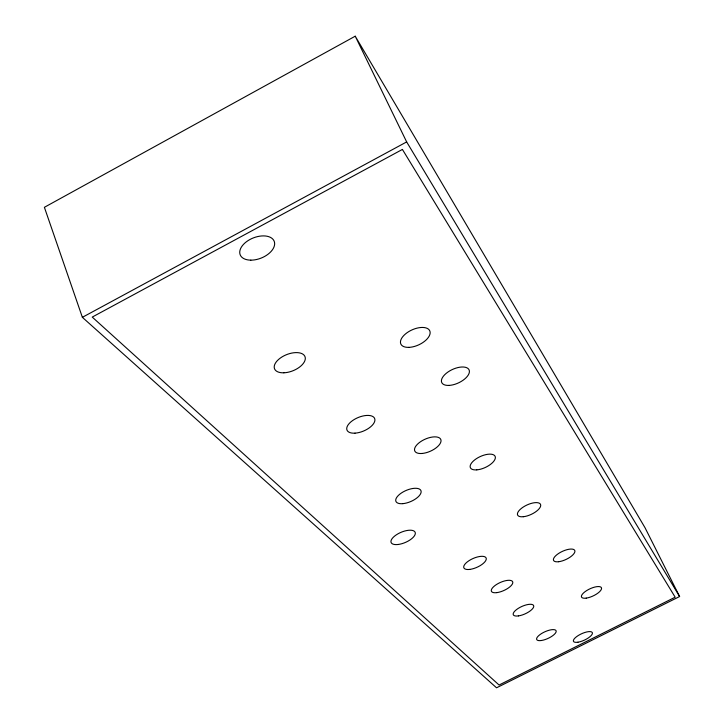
<?xml version="1.0" encoding="UTF-8"?>
<svg xmlns="http://www.w3.org/2000/svg" width="724" height="724" viewBox="0 0 724 724"><rect width="100%" height="100%" fill="white"/><g stroke="black" fill="none" stroke-linecap="round" stroke-linejoin="round"><path stroke-width="1.09" d="M355.231 36.2L44.39 207.308L82.373 317.32L496.546 687.8L679.61 596.531L645.03 527.742L355.231 36.2L406.662 141.922L679.61 596.531M82.373 317.32L406.662 141.922M402.408 149.434L92.238 317.076L499.071 685.013L675.175 597.2L402.408 149.434M577.96 642.206A10.371 3.484 -24.8 0 0 592.44 633.265A10.371 3.484 -24.8 0 0 578.322 635.482A10.371 3.484 -24.8 0 0 577.96 642.206M250.848 260.151A18.299 10.815 -21.8 0 0 274.45 242.051A18.299 10.815 -21.8 0 0 246.269 241.87A18.299 10.815 -21.8 0 0 250.848 260.151M355.004 433.151A14.996 7.276 -22.9 0 0 374.851 419.178A14.996 7.276 -22.9 0 0 352.606 420.553A14.996 7.276 -22.9 0 0 355.004 433.151M408.761 347.375A15.91 8.208 -24.6 0 0 430.119 332.09A15.91 8.208 -24.6 0 0 407.006 332.759A15.91 8.208 -24.6 0 0 408.761 347.375M558.656 561.724A11.711 4.435 -25.1 0 0 574.928 551.317A11.711 4.435 -25.1 0 0 558.892 553.281A11.711 4.435 -25.1 0 0 558.656 561.724M469.713 569.417A12.181 4.815 -23.9 0 0 486.284 558.611A12.181 4.815 -23.9 0 0 468.98 560.702A12.181 4.815 -23.9 0 0 469.713 569.417M476.79 469.867A13.62 6.018 -24.7 0 0 495.37 457.333A13.62 6.018 -24.7 0 0 476.093 458.88A13.62 6.018 -24.7 0 0 476.79 469.867M541.462 640.496A10.643 3.674 -24.4 0 0 556.195 631.31A10.643 3.674 -24.4 0 0 541.498 633.581A10.643 3.674 -24.4 0 0 541.462 640.496M586.205 598.124A10.978 3.901 -25.1 0 0 601.563 588.494A10.978 3.901 -25.1 0 0 586.693 590.567A10.978 3.901 -25.1 0 0 586.205 598.124M523.334 516.719A12.616 5.149 -25 0 0 540.719 505.307A12.616 5.149 -25 0 0 523.19 507.09A12.616 5.149 -25 0 0 523.334 516.719M421.857 453.486A14.236 6.57 -24 0 0 441.016 440.31A14.236 6.57 -24 0 0 420.427 441.794A14.236 6.57 -24 0 0 421.857 453.486M283.88 372.797A16.399 8.67 -21.9 0 0 305.175 357.204A16.399 8.67 -21.9 0 0 280.224 358.127A16.399 8.67 -21.9 0 0 283.88 372.797M518.402 615.916A11.159 4.045 -24.3 0 0 533.769 606.187A11.159 4.045 -24.3 0 0 518.212 608.404A11.159 4.045 -24.3 0 0 518.402 615.916M496.854 592.63A11.656 4.407 -24.2 0 0 512.809 582.386A11.656 4.407 -24.2 0 0 496.429 584.549A11.656 4.407 -24.2 0 0 496.854 592.63M397.874 544.511A13.041 5.502 -23.1 0 0 415.305 532.837A13.041 5.502 -23.1 0 0 396.254 534.882A13.041 5.502 -23.1 0 0 397.874 544.511M402.888 503.651A13.611 6.009 -23.4 0 0 421.115 491.27A13.611 6.009 -23.4 0 0 401.268 493.089A13.611 6.009 -23.4 0 0 402.888 503.651M448.98 385.412A15.068 7.358 -25 0 0 469.405 371.122A15.068 7.358 -25 0 0 447.848 372.1A15.068 7.358 -25 0 0 448.98 385.412"/></g></svg>
